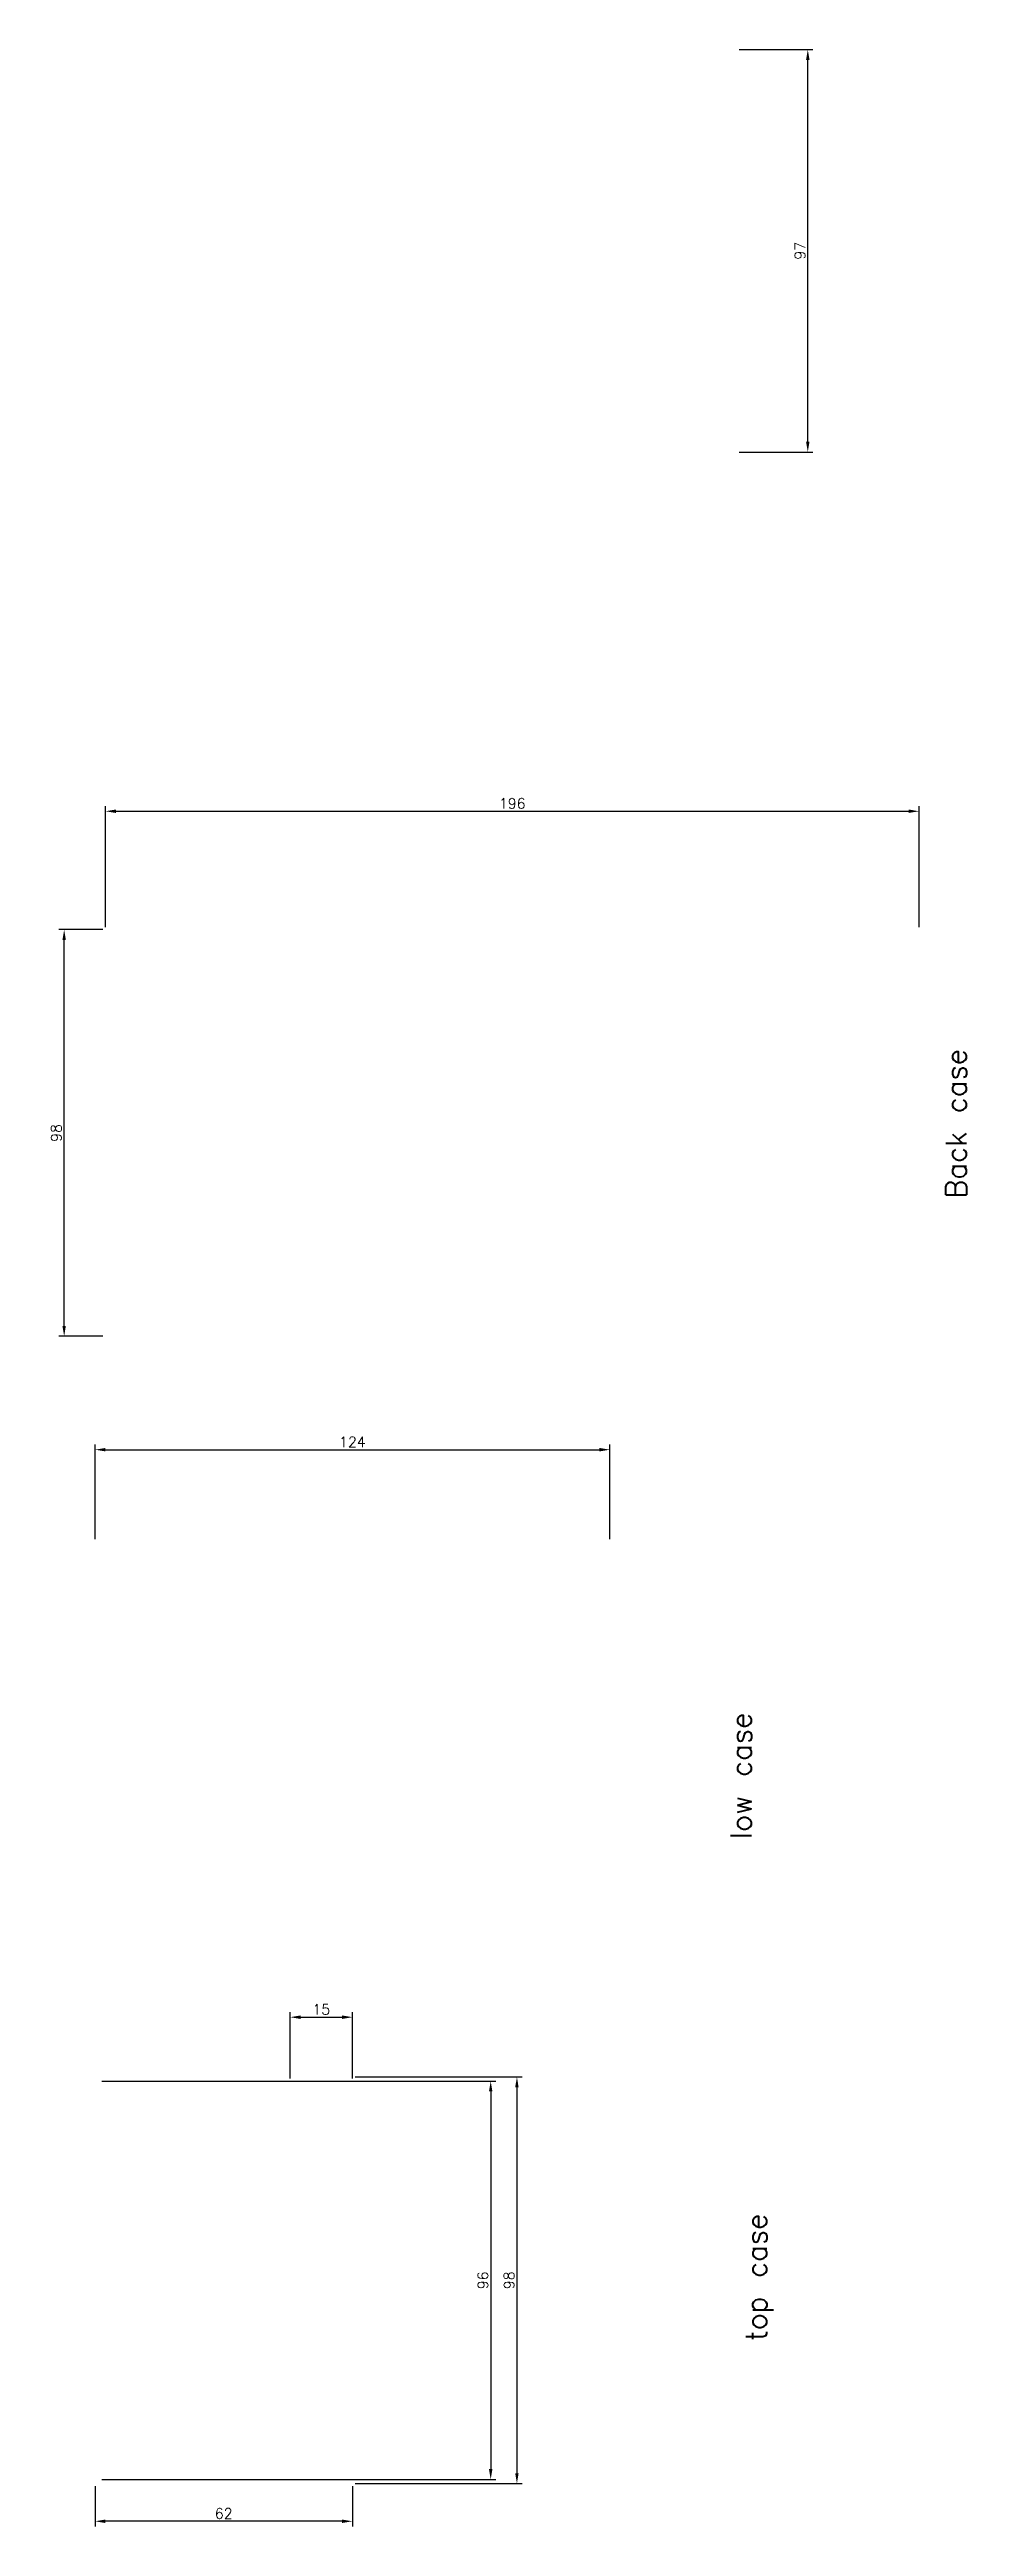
# Model space of a CAD drawing. Header units: millimetres. Extents: x 9 to 230, y 10 to 607.
import ezdxf

# ---------------------------------------------------------------- set-up
doc = ezdxf.new("R2010")
doc.units = ezdxf.units.MM
doc.layers.get('0').update_dxf_attribs({"true_color": 0xe7f0ff})
doc.styles.get("Standard").update_dxf_attribs({"font": 'txt.shx'})
doc.dimstyles.new('ISO-25', dxfattribs={"dimtxt": 2.5, "dimasz": 2.5, "dimexe": 1.25, "dimexo": 0.625, "dimtad": 1, "dimtxsty": 'Standard', "dimcen": 2.5, "dimadec": 0, "dimazin": 0, "dimtfac": 1, "dimtmove": 0, "dimatfit": 3, "dimfxl": 1, "dimarcsym": 0})

# ---------------------------------------------------------------- blocks, each defined once
blk = doc.blocks.new('*D2')
at = {"color": 0, "lineweight": -2, "transparency": 16777216}
for p, q in [((21.63, 117), (116.56, 117)), ((115.31, 114.5), (115.31, 23.5)), ((21.63, 21), (116.56, 21))]:
    blk.add_line(p, q, dxfattribs=at)
at = {"color": 0, "transparency": 16777216}
for points in [[(114.89, 114.5), (115.73, 114.5), (115.31, 117)], [(114.89, 23.5), (115.73, 23.5), (115.31, 21)]]:
    blk.add_solid(points, dxfattribs=at)
at = {"layer": 'Defpoints', "color": 0, "transparency": 16777216}
for p in [(21, 117), (21, 21), (115.31, 21)]:
    blk.add_point(p, dxfattribs=at)
at = {"color": 0, "transparency": 16777216, "insert": (113.44, 69), "char_height": 2.5, "attachment_point": 5, "rotation": 90}
blk.add_mtext('96', dxfattribs=at)
blk = doc.blocks.new('*D3')
at = {"color": 0, "lineweight": -2, "transparency": 16777216}
for p, q in [((20, 19.38), (20, 9.68)), ((82, 19.38), (82, 9.68)), ((79.5, 10.93), (22.5, 10.93))]:
    blk.add_line(p, q, dxfattribs=at)
at = {"color": 0, "transparency": 16777216}
for points in [[(22.5, 11.34), (22.5, 10.51), (20, 10.93)], [(79.5, 11.34), (79.5, 10.51), (82, 10.93)]]:
    blk.add_solid(points, dxfattribs=at)
at = {"layer": 'Defpoints', "color": 0, "transparency": 16777216}
for p in [(20, 20), (82, 20), (20, 10.93)]:
    blk.add_point(p, dxfattribs=at)
at = {"color": 0, "transparency": 16777216, "insert": (51, 12.8), "char_height": 2.5, "attachment_point": 5}
blk.add_mtext('62', dxfattribs=at)
blk = doc.blocks.new('*D4')
at = {"color": 0, "lineweight": -2, "transparency": 16777216}
for p, q in [((82.63, 118), (122.88, 118)), ((121.63, 115.5), (121.63, 22.5)), ((82.63, 20), (122.88, 20))]:
    blk.add_line(p, q, dxfattribs=at)
at = {"color": 0, "transparency": 16777216}
for points in [[(121.21, 115.5), (122.04, 115.5), (121.63, 118)], [(121.21, 22.5), (122.04, 22.5), (121.63, 20)]]:
    blk.add_solid(points, dxfattribs=at)
at = {"layer": 'Defpoints', "color": 0, "transparency": 16777216}
for p in [(82, 118), (82, 20), (121.63, 20)]:
    blk.add_point(p, dxfattribs=at)
at = {"color": 0, "transparency": 16777216, "insert": (119.75, 69), "char_height": 2.5, "attachment_point": 5, "rotation": 90}
blk.add_mtext('98', dxfattribs=at)
blk = doc.blocks.new('*D5')
at = {"color": 0, "lineweight": -2, "transparency": 16777216}
for p, q in [((67, 117.62), (67, 133.65)), ((69.5, 132.4), (79.5, 132.4)), ((82, 117.62), (82, 133.65))]:
    blk.add_line(p, q, dxfattribs=at)
at = {"color": 0, "transparency": 16777216}
for points in [[(69.5, 132.82), (69.5, 131.98), (67, 132.4)], [(79.5, 132.82), (79.5, 131.98), (82, 132.4)]]:
    blk.add_solid(points, dxfattribs=at)
at = {"layer": 'Defpoints', "color": 0, "transparency": 16777216}
for p in [(82, 132.4), (67, 117, 1), (82, 117, 1)]:
    blk.add_point(p, dxfattribs=at)
at = {"color": 0, "transparency": 16777216, "insert": (74.5, 134.28), "char_height": 2.5, "attachment_point": 5}
blk.add_mtext('15', dxfattribs=at)
blk = doc.blocks.new('*D6')
at = {"color": 0, "lineweight": -2, "transparency": 16777216}
for p, q in [((20, 247.62), (20, 270.41)), ((22.5, 269.16), (141.5, 269.16)), ((144, 247.62), (144, 270.41))]:
    blk.add_line(p, q, dxfattribs=at)
at = {"color": 0, "transparency": 16777216}
for points in [[(22.5, 269.58), (22.5, 268.75), (20, 269.16)], [(141.5, 269.58), (141.5, 268.75), (144, 269.16)]]:
    blk.add_solid(points, dxfattribs=at)
at = {"layer": 'Defpoints', "color": 0, "transparency": 16777216}
for p in [(144, 269.16), (20, 247), (144, 247)]:
    blk.add_point(p, dxfattribs=at)
at = {"color": 0, "transparency": 16777216, "insert": (82, 271.04), "char_height": 2.5, "attachment_point": 5}
blk.add_mtext('124', dxfattribs=at)
blk = doc.blocks.new('*D7')
at = {"color": 0, "lineweight": -2, "transparency": 16777216}
for p, q in [((22.5, 395.12), (22.5, 424.27)), ((218.5, 395.12), (218.5, 424.27)), ((25, 423.02), (216, 423.02))]:
    blk.add_line(p, q, dxfattribs=at)
at = {"color": 0, "transparency": 16777216}
for points in [[(25, 423.44), (25, 422.61), (22.5, 423.02)], [(216, 423.44), (216, 422.61), (218.5, 423.02)]]:
    blk.add_solid(points, dxfattribs=at)
at = {"layer": 'Defpoints', "color": 0, "transparency": 16777216}
for p in [(218.5, 423.02), (22.5, 394.49), (218.5, 394.49, -0.25)]:
    blk.add_point(p, dxfattribs=at)
at = {"color": 0, "transparency": 16777216, "insert": (120.5, 424.9), "char_height": 2.5, "attachment_point": 5}
blk.add_mtext('196', dxfattribs=at)
blk = doc.blocks.new('*D8')
at = {"color": 0, "lineweight": -2, "transparency": 16777216}
for p, q in [((21.88, 394.49), (11.3, 394.49)), ((12.55, 298.99), (12.55, 391.99)), ((21.88, 296.49), (11.3, 296.49))]:
    blk.add_line(p, q, dxfattribs=at)
at = {"color": 0, "transparency": 16777216}
for points in [[(12.13, 391.99), (12.96, 391.99), (12.55, 394.49)], [(12.13, 298.99), (12.96, 298.99), (12.55, 296.49)]]:
    blk.add_solid(points, dxfattribs=at)
at = {"layer": 'Defpoints', "color": 0, "transparency": 16777216}
for p in [(12.55, 394.49), (22.5, 394.49, 1), (22.5, 296.49, 1)]:
    blk.add_point(p, dxfattribs=at)
at = {"color": 0, "transparency": 16777216, "insert": (10.67, 345.49), "char_height": 2.5, "attachment_point": 5, "rotation": 90}
blk.add_mtext('98', dxfattribs=at)
blk = doc.blocks.new('*D10')
at = {"color": 0, "lineweight": -2, "transparency": 16777216}
for p, q in [((175.21, 606.59), (192.95, 606.59)), ((191.7, 512.09), (191.7, 604.09)), ((175.21, 509.59), (192.95, 509.59))]:
    blk.add_line(p, q, dxfattribs=at)
at = {"color": 0, "transparency": 16777216}
for points in [[(191.29, 604.09), (192.12, 604.09), (191.7, 606.59)], [(191.29, 512.09), (192.12, 512.09), (191.7, 509.59)]]:
    blk.add_solid(points, dxfattribs=at)
at = {"layer": 'Defpoints', "color": 0, "transparency": 16777216}
for p in [(174.58, 606.59), (191.7, 606.59), (174.58, 509.59)]:
    blk.add_point(p, dxfattribs=at)
at = {"color": 0, "transparency": 16777216, "insert": (189.83, 558.09), "char_height": 2.5, "attachment_point": 5, "rotation": 90}
blk.add_mtext('97', dxfattribs=at)

msp = doc.modelspace()

# ---------------------------------------------------------------- texts
at = {"char_height": 5, "attachment_point": 1, "rotation": 90}
for s, width, insert in [('Back case', 46.04046, (224.926, 329.741)), ('low case', 40.90288, (173.121, 175.37)), ('top case', 40.90288, (176.799, 54.417))]:
    msp.add_mtext_dynamic_manual_height_columns(s, width=width, gutter_width=25, heights=[0], dxfattribs=dict(at, insert=insert))

# ---------------------------------------------------------------- dimensions: what is measured, and where the dimension line sits
for base, p1, p2, picture, middle in [((191.704, 606.586), (174.583, 509.586), (174.583, 606.586), '*D10', (189.829, 558.086)), ((12.547, 394.494), (22.501, 296.494, 1), (22.501, 394.494, 1), '*D8', (10.672, 345.494)), ((115.311, 21), (21, 117), (21, 21), '*D2', (113.436, 69))]:
    dim = msp.add_linear_dim(base=base, p1=p1, p2=p2, angle=90, dimstyle='ISO-25')
    dim.commit()
    dim.dimension.update_dxf_attribs({"geometry": picture, "text_midpoint": middle})
for base, p1, p2, picture, middle in [((218.5, 423.025), (22.5, 394.494), (218.5, 394.494, -0.252), '*D7', (120.5, 424.9)), ((144, 269.165), (20, 247), (144, 247), '*D6', (82, 271.04)), ((82, 132.4), (67, 117, 1), (82, 117, 1), '*D5', (74.5, 134.275)), ((20, 10.927), (82, 20), (20, 20), '*D3', (51, 12.802))]:
    dim = msp.add_linear_dim(base=base, p1=p1, p2=p2, dimstyle='ISO-25')
    dim.commit()
    dim.dimension.update_dxf_attribs({"geometry": picture, "text_midpoint": middle})
dim = msp.add_aligned_dim(p1=(82, 118), p2=(82, 20), distance=39.627, dimstyle='ISO-25')
dim.commit()
dim.dimension.update_dxf_attribs({"geometry": '*D4', "text_midpoint": (119.752, 69)})

doc.saveas('drawing.dxf')
